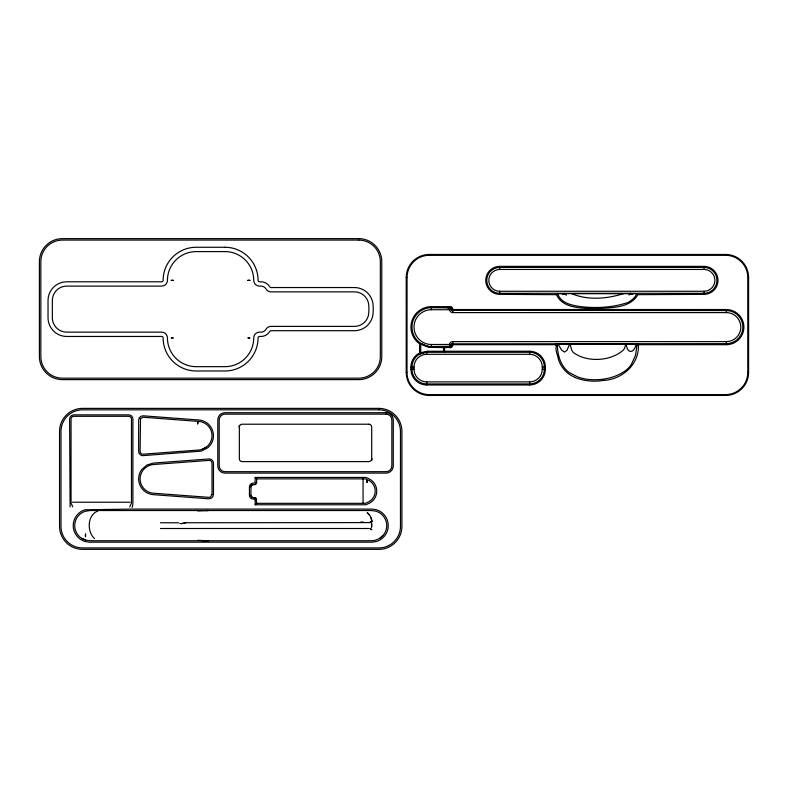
<?xml version="1.0" encoding="UTF-8"?>
<svg xmlns="http://www.w3.org/2000/svg" width="788" height="788" viewBox="0 0 788 788"><rect width="100%" height="100%" fill="white"/><g stroke="black" fill="none" stroke-linecap="round" stroke-linejoin="round"><path stroke-width="1.18" d="M450.273 308.482L450.194 309.379L450.244 308.689M452.972 342.957L452.972 341.618L726.3 341.618A14.509 14.509 0 0 0 740.809 327.109A14.509 14.509 0 0 0 726.3 312.6L452.972 312.6L452.903 309.517M450.175 309.438L449.505 309.123A4.62 4.62 0 0 0 449.544 309.723A3.418 3.418 0 0 0 452.972 312.678M444.57 352.216L444.56 346.533M419.915 344.021C419.896 341.519 428.327 348.237 431.4 346.533L450.982 346.326A1.034 1.034 0 0 0 451.337 345.962L451.534 345.085A1.714 1.714 0 0 1 451.721 344.198M625.642 344.238L625.101 346.681A11.84 11.84 0 0 1 623.544 349.892C610.907 361.367 587.326 362.766 573.467 352.6A12.519 12.519 0 0 1 571.615 349.882L570.118 344.257L625.593 344.257C628.676 343.952 636.773 344.789 638.457 344.701L726.3 344.701A17.592 17.592 0 0 0 743.892 327.109A17.592 17.592 0 0 0 726.3 309.517L452.972 309.517M638.428 345.282C639.137 364.548 622.195 379.412 603.657 380.427M637.128 344.248L635.483 355.447L631.316 364.48A27.708 27.708 0 0 1 626.529 369.838C615.586 378.339 600.722 380.87 587.178 379.294A48.984 48.984 0 0 1 577.752 376.94L569.478 372.734A25.777 25.777 0 0 1 564.681 368.183C559.273 361.495 557.52 352.669 557.293 344.257L569.507 344.297L567.005 350.256L564.572 352.088L561.736 350.246L558.16 344.307M451.534 345.262L451.337 345.962A1.034 1.034 0 0 1 450.982 346.326M451.544 344.917L451.741 344.208A1.034 1.034 0 0 1 452.105 343.854L726.3 343.647A16.548 16.548 0 0 0 742.848 327.109A16.548 16.548 0 0 0 726.3 310.561L452.095 310.364A1.044 1.044 0 0 1 451.741 309.999L451.337 308.246A1.034 1.034 0 0 0 450.982 307.891L431.4 307.684A19.424 19.424 0 0 0 411.986 327.109A19.424 19.424 0 0 0 431.4 346.533L431.4 344.494A17.385 17.385 0 0 1 414.015 327.109A17.385 17.385 0 0 1 431.4 309.723L450.106 309.723M239.03 427.086L239.325 425.313M371.739 460.507L372.034 458.734M255.184 504.763L256.622 503.325L256.051 498.371L252.259 497.386L250.87 495.278L251.037 486.058L252.259 484.817L255.302 484.403L256.622 482.325L256.622 478.877L255.184 477.439L255.066 482.758L253.165 483.192A3.743 3.743 0 0 0 249.432 486.925L249.432 495.278A3.743 3.743 0 0 0 253.165 499.011L255.066 499.444L255.184 504.763L366.134 504.763L367.474 504.044A13.662 13.662 0 0 0 367.474 478.168L366.134 477.439L255.184 477.439M371.394 527.349L371.7 526.207M132.167 507.393L132.906 504.29L132.906 419.177A4.314 4.314 0 0 0 128.592 414.862L73.924 414.862A4.314 4.314 0 0 0 69.61 419.177L70.112 506.901M637.669 294.673L704.009 294.348A13.997 13.997 0 0 0 717.996 280.351A13.997 13.997 0 0 0 704.009 266.364L499.73 266.364A13.997 13.997 0 0 0 485.743 280.351A13.997 13.997 0 0 0 499.73 294.348L556.633 294.682A13.494 13.494 0 0 0 557.185 296.121C564.306 308.857 582.214 307.862 594.536 308.857C608.385 307.369 627.731 309.26 636.98 296.19A12.362 12.362 0 0 0 637.669 294.673L637.472 294.476M636.33 344.307C634.025 353.113 627.465 354.472 626.184 344.297M129.764 506.861L131.468 502.961L131.468 419.177A2.876 2.876 0 0 0 128.592 416.3L73.924 416.3A2.876 2.876 0 0 0 71.048 419.177L71.048 502.961L72.742 506.861M383.037 535.505C380.082 538.677 375.817 540.785 371.434 540.735L90.019 540.735L85.754 540.125L81.686 538.322A15.041 15.041 0 0 1 85.36 511.245L90.019 510.525L371.434 510.525L375.846 511.176A15.041 15.041 0 0 1 383.037 535.505L379.786 538.303M371.857 521.439L369.897 522.306L371.906 521.4M556.18 294.338L557.283 293.303M556.633 294.682L557.717 293.658L561.864 293.717M452.972 341.539A3.428 3.428 0 0 0 449.475 344.484A4.59 4.59 0 0 0 449.505 345.085L450.381 344.445M555.382 344.681L556.663 343.647M574.945 377.304C567.232 374.29 561.184 367.681 558.564 359.85C557.884 355.201 553.934 348.158 557.274 344.267M557.727 293.658C560.908 303.843 573.329 305.626 582.411 306.827C596.723 308.236 611.527 307.537 625.337 303.291C630.922 302.75 643.008 290.161 631.021 294.476M97.702 511.087C87.212 515.056 86.847 531.742 94.491 538.529M419.935 353.93L426.475 352.285L529.595 352.285A14.736 14.736 0 0 1 544.331 367.021L544.331 369.198A14.736 14.736 0 0 1 529.595 383.933L426.712 383.933A14.736 14.736 0 0 1 411.986 369.198L411.986 367.021A14.736 14.736 0 0 1 426.712 352.285A1.015 0.699 -90 0 0 427.421 351.261L443.546 351.261L443.546 347.597L428.79 347.341L420.733 344.159L420.703 352.699M420.782 352.66L427.421 351.261M450.273 344.474L431.4 344.494M130.03 502.222L72.486 502.222M182.58 523.419L185.82 522.749L370.222 522.602M182.491 523.429L185.82 522.749M451.544 346.395L450.106 346.533M360.402 522.208L363.091 521.932M452.864 344.701L555.964 344.701L555.983 345.292M450.106 344.494L450.106 347.577L444.649 347.577M567.803 293.707L571.773 293.619M197.65 510.91L208.387 510.525L206.092 510.535M623.367 293.609L627.75 293.707M566.867 293.766L561.942 293.766L564.119 294.495M429.243 254.465L725.581 254.465A23.019 23.019 0 0 1 748.6 277.474L748.6 372.419A23.019 23.019 0 0 1 725.581 395.438L429.243 395.438A23.019 23.019 0 0 1 406.224 372.419L406.224 277.474A23.019 23.019 0 0 1 429.243 254.465L429.243 255.292A22.182 22.182 0 0 0 407.061 277.474L407.002 372.419A22.182 22.182 0 0 0 429.243 394.611L725.581 394.611A22.182 22.182 0 0 0 747.773 372.419L747.773 277.474A22.182 22.182 0 0 0 725.581 255.292L429.243 255.292M499.73 269.447L704.009 269.447A10.914 10.914 0 0 1 714.913 280.351A10.914 10.914 0 0 1 704.009 291.264L499.73 291.264A10.914 10.914 0 0 1 488.816 280.351A10.914 10.914 0 0 1 499.73 269.447L499.73 266.364M406.224 277.474L407.061 277.474M747.773 277.474L748.6 277.474M632.941 293.766L628.558 293.757M444.649 351.231L529.595 351.231A15.78 15.78 0 0 1 545.375 367.021L545.375 369.198A15.78 15.78 0 0 1 529.595 384.977L426.712 384.977A15.78 15.78 0 0 1 410.932 369.198L410.932 367.021A15.78 15.78 0 0 1 419.6 352.935L419.6 343.824A20.468 20.468 0 0 1 431.4 306.64L450.106 306.64L450.332 307.714M449.505 309.123L451.534 309.123A1.497 1.497 0 0 0 452.972 310.708M637.068 343.647L639.038 344.681M449.505 345.085L451.534 345.085A1.497 1.497 0 0 1 452.982 343.519M426.712 354.314L529.595 354.314A12.697 12.697 0 0 1 542.292 367.021L542.292 369.198A12.697 12.697 0 0 1 529.595 381.894L426.712 381.894A12.697 12.697 0 0 1 414.015 369.198L414.015 367.021A12.697 12.697 0 0 1 426.712 354.314L426.712 352.295M410.932 367.021L414.015 367.021M542.292 367.021L545.375 367.021M410.932 369.198L414.015 369.198M542.292 369.198L545.375 369.198M406.224 372.419L407.061 372.419M747.773 372.419L748.6 372.419M256.622 478.877L365.543 478.877L366.981 479.606A12.145 12.145 0 0 1 366.981 502.596L365.543 503.325L256.622 503.325M160.427 522.749L178.492 522.789M160.427 528.502L369.405 528.502M201.895 540.637L208.387 540.735L197.65 540.341M179.703 523.399L181.811 523.774M450.322 307.704L446.589 307.35L451.544 309.123A1.773 1.773 0 0 0 451.731 310.019L452.637 309.467L452.105 310.364A1.753 1.753 0 0 0 452.972 310.551M81.686 538.322L85.587 540.075M451.741 344.208L452.637 344.75L452.085 343.864A1.714 1.714 0 0 1 452.972 343.666L452.972 344.701M371.365 529.319L370.478 528.748L371.897 529.851M636.625 293.648L637.344 294.357M369.592 514.879L367.178 512.535L370.291 516.061L371.956 521.223L371.237 517.864M431.42 346.543L431.519 347.547M371.394 523.902L371.7 525.054M419.925 353.871L419.837 352.896M85.252 535.101L85.321 536.185M726.3 309.517L726.3 312.6M726.3 341.618L726.3 344.701M725.581 254.465L725.581 255.292M725.581 394.611L725.581 395.438M704.009 266.364L704.009 269.447M704.009 291.264L704.009 294.348M529.595 351.231L529.595 354.314M529.595 381.894L529.595 384.977M499.73 291.264L499.73 294.348M431.4 306.64L431.4 309.723M429.243 394.611L429.243 395.438M426.712 381.894L426.712 384.977M371.7 522.917L371.7 526.827M363.071 478.877L363.071 503.325M85.587 533.693L85.587 536.845M450.106 306.493A2.62 2.62 0 0 1 452.736 309.123M452.726 345.085A2.62 2.62 0 0 1 450.106 347.725M451.682 345.085A1.566 1.566 0 0 1 450.106 346.681M450.066 309.369A1.31 0.857 -70.3 0 1 449.978 309.674M603.647 380.358A53.21 53.21 0 0 1 574.885 377.472M630.636 293.205A27.55 8.097 79.2 0 1 628.804 294.958M566.562 295.136A27.964 9.023 -77.9 0 1 564.474 293.372M254.317 497.573A2.305 2.305 0 0 1 256.622 499.878M253.165 497.573A2.305 2.305 0 0 1 250.87 495.278M250.87 486.925A2.305 2.305 0 0 1 253.165 484.63M256.622 482.325A2.305 2.305 0 0 1 254.317 484.63M197.867 422.535L197.64 424.082L197.64 422.033L197.867 422.535M367.06 482.394L366.981 480.65L367.06 482.394M139.289 417.867L138.658 420.122L138.658 451.317A4.314 4.314 0 0 0 141.535 455.385A4.255 4.196 18.5 0 0 143.298 455.622L201.176 451.14L207.983 447.683L210.583 444.816A15.819 15.819 0 0 0 197.699 419.896L143.298 415.818L141.003 416.281L139.289 417.867M140.52 418.615L140.097 451.317A2.876 2.876 0 0 0 141.535 453.809A2.857 2.837 28 0 0 143.101 454.193L197.63 450.106C203.038 450.066 208.19 446.835 210.583 441.989A14.381 14.381 0 0 0 197.64 421.334L143.189 417.246L140.52 418.615M212.021 494.48L210.465 497.031L208.938 497.346L153.414 493.219A14.381 14.381 0 0 1 141.535 472.603C143.761 468.092 148.4 464.93 153.414 464.526L209.027 460.399A2.857 2.837 28 0 1 210.583 460.783A2.876 2.876 0 0 1 212.021 463.275L212.021 494.48M213.459 494.48L212.829 496.726L211.115 498.311L208.83 498.784L153.315 494.657A15.819 15.819 0 0 1 141.535 469.776L146.844 465.028L153.335 463.088L208.83 458.971A4.255 4.206 19.3 0 1 210.583 459.197A4.314 4.314 0 0 1 213.459 463.275L213.459 494.48M623.21 293.707C607.174 298.869 587.582 300.484 571.871 293.707L623.21 293.707M206.092 447.357L202.083 449.396L206.092 447.357M376.211 541.543L372.231 542.174L89.221 542.174L85.242 541.543A16.548 16.548 0 0 1 84.927 509.806L130.739 509.087L372.231 509.087L376.29 509.728A16.548 16.548 0 0 1 376.29 541.523L376.27 541.523M249.914 280.351L247.856 280.351L249.914 280.351M172.02 337.845L171.262 337.894L173.321 337.894L172.02 337.845M173.321 280.351L171.262 280.351L173.321 280.351M249.156 337.835L247.856 337.894L249.914 337.894L249.156 337.835M358.757 238.636L62.419 238.636A23.019 23.019 0 0 0 39.4 261.655L39.4 356.6A23.019 23.019 0 0 0 62.419 379.619L358.757 379.619A23.019 23.019 0 0 0 381.776 356.6L381.776 261.655A23.019 23.019 0 0 0 358.757 238.636M358.757 240.074L62.419 240.074A21.581 21.581 0 0 0 40.838 261.655L40.838 356.6A21.581 21.581 0 0 0 62.419 378.181L358.757 378.181A21.581 21.581 0 0 0 380.338 356.6L380.338 261.655A21.581 21.581 0 0 0 358.757 240.074M224.974 247.265L196.202 247.265A33.086 33.086 0 0 0 163.116 280.351A1.438 1.438 0 0 1 161.678 281.799L66.734 281.799A18.705 18.705 0 0 0 48.029 300.494L48.029 317.761A18.705 18.705 0 0 0 66.734 336.456L161.678 336.456A1.438 1.438 0 0 1 163.116 337.894A33.086 33.086 0 0 0 196.202 370.981L224.974 370.981A33.086 33.086 0 0 0 258.06 337.894A1.438 1.438 0 0 1 259.498 336.456L261.035 336.456A10.067 10.067 0 0 0 269.762 331.423A1.438 1.438 0 0 1 271.003 330.704L354.442 330.704A18.705 18.705 0 0 0 373.138 311.999A55.337 55.337 0 0 0 372.911 303.321A18.705 18.705 0 0 0 354.442 287.551L271.003 287.551A1.438 1.438 0 0 1 269.762 286.832A10.067 10.067 0 0 0 261.035 281.799L259.498 281.799A1.438 1.438 0 0 1 258.06 280.351A33.086 33.086 0 0 0 224.974 247.265M224.974 251.589L196.202 251.589A28.772 28.772 0 0 0 167.43 280.351A5.752 5.752 0 0 1 161.678 286.113L66.734 286.113A14.381 14.381 0 0 0 52.343 300.494L52.343 317.761A14.381 14.381 0 0 0 66.734 332.142L161.678 332.142A5.752 5.752 0 0 1 167.43 337.894A28.772 28.772 0 0 0 196.202 366.666L224.974 366.666A28.772 28.772 0 0 0 253.746 337.894A5.752 5.752 0 0 1 259.498 332.142L261.035 332.142A5.752 5.752 0 0 0 266.019 329.266A5.752 5.752 0 0 1 271.003 326.39L354.442 326.39A14.381 14.381 0 0 0 368.823 311.999A47.359 47.359 0 0 0 368.607 303.754A14.381 14.381 0 0 0 354.442 291.865L271.003 291.865A5.752 5.752 0 0 1 266.019 288.989A5.752 5.752 0 0 0 261.035 286.113L259.498 286.113A5.752 5.752 0 0 1 253.746 280.351A28.772 28.772 0 0 0 224.974 251.589M704.009 267.408L499.73 267.408A12.943 12.943 0 0 0 486.787 280.351A12.943 12.943 0 0 0 499.73 293.303L704.009 293.303A12.943 12.943 0 0 0 716.952 280.351A12.943 12.943 0 0 0 704.009 267.408M378.9 408.381L82.553 408.381A23.019 23.019 0 0 0 59.543 431.4L59.543 526.345A23.019 23.019 0 0 0 82.553 549.364L378.9 549.364A23.019 23.019 0 0 0 401.91 526.345L401.91 431.4A23.019 23.019 0 0 0 378.9 408.381M378.9 409.819L82.553 409.819A21.581 21.581 0 0 0 60.981 431.4L60.981 526.345A21.581 21.581 0 0 0 82.553 547.926L378.9 547.926A21.581 21.581 0 0 0 400.471 526.345L400.471 431.4A21.581 21.581 0 0 0 378.9 409.819M386.09 412.705L224.974 412.705A7.191 7.191 0 0 0 217.784 419.896L217.784 465.925A7.191 7.191 0 0 0 224.974 473.115L386.09 473.115A7.191 7.191 0 0 0 393.281 465.925L393.281 419.896A7.191 7.191 0 0 0 386.09 412.705M386.09 414.143L224.974 414.143A5.752 5.752 0 0 0 219.222 419.896L219.222 465.925A5.752 5.752 0 0 0 224.974 471.677L386.09 471.677A5.752 5.752 0 0 0 391.843 465.925L391.843 419.896A5.752 5.752 0 0 0 386.09 414.143M368.823 424.21L242.231 424.21A2.876 2.876 0 0 0 239.355 427.086L239.355 458.734A2.876 2.876 0 0 0 242.231 461.61L368.823 461.61A2.876 2.876 0 0 0 371.7 458.734L371.7 427.086A2.876 2.876 0 0 0 368.823 424.21"/></g></svg>
